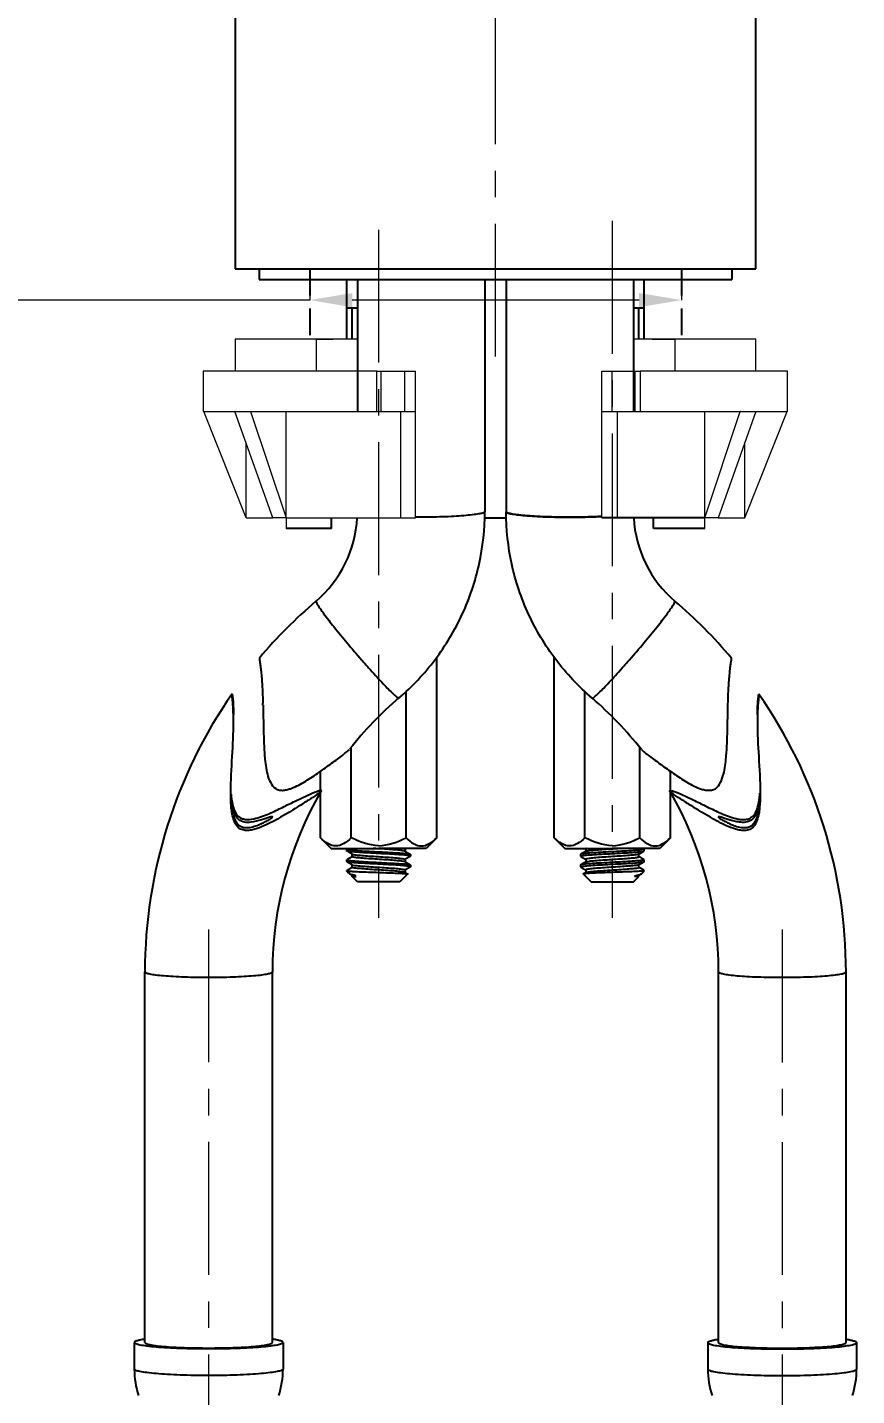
# Model space of a CAD drawing. Extents: x 0 to 790, y 0 to 579.
# Drawn here: x 159.5 to 237.5, y 136.3 to 265.1 of the extents above; entities that cross this region are included whole.
import ezdxf

# ---------------------------------------------------------------- set-up
doc = ezdxf.new("R2010")
doc.units = 0
doc.header["$LTSCALE"] = 10
doc.header["$MEASUREMENT"] = 0
doc.header["$PDMODE"] = 3
doc.header["$PDSIZE"] = -10
doc.linetypes.add('CENTER', pattern=[2, 1.25, -0.25, 0.25, -0.25])
doc.linetypes.add('HIDDEN', pattern=[0.375, 0.25, -0.125])
doc.layers.get('0').update_dxf_attribs({"linetype": 'CONTINUOUS'})
doc.layers.get('DEFPOINTS').update_dxf_attribs({"linetype": 'CONTINUOUS'})
for name, color, linetype in [('1', 7, 'CONTINUOUS'), ('BODY', 7, 'CONTINUOUS'), ('DEF_LAYER_ASSEM_MEMBER', 7, 'CONTINUOUS')]:
    doc.layers.add(name, color=color, linetype=linetype)
doc.styles.add('Daelim Dimension', font='')
doc.styles.get('Daelim Dimension').set_extended_font_data('나눔고딕')
doc.dimstyles.new('DEFAULT', dxfattribs={"dimscale": 2, "dimtxt": 2, "dimasz": 2, "dimexe": 0, "dimexo": 2, "dimgap": 1, "dimtad": 1, "dimdec": 0, "dimzin": 9, "dimdsep": 46, "dimtxsty": 'Daelim Dimension', "dimcen": 0.5, "dimclrd": 5, "dimclre": 5, "dimclrt": 256, "dimadec": 1, "dimazin": 0, "dimtfac": 1, "dimtdec": 0, "dimtix": 1, "dimtmove": 0, "dimatfit": 3, "dimfxl": 1, "dimtolj": 1, "dimtzin": 1, "dimlwd": 9, "dimlwe": 9, "dimarcsym": 0})

# ---------------------------------------------------------------- blocks, each defined once
blk = doc.blocks.new('*D0')
at = {"color": 5, "lineweight": 9, "ltscale": 0.5, "transparency": 16777216}
for p, q in [((186.04, 241.51), (186.04, 239.4)), ((221.04, 241.51), (221.04, 239.4)), ((186.04, 239.4), (73.34, 239.4)), ((217.04, 239.4), (190.04, 239.4))]:
    blk.add_line(p, q, dxfattribs=at)
at = {"color": 5, "ltscale": 0.5, "transparency": 16777216}
for points in [[(190.04, 240.07), (190.04, 238.73), (186.04, 239.4)], [(217.04, 240.07), (217.04, 238.73), (221.04, 239.4)]]:
    blk.add_solid(points, dxfattribs=at)
at = {"layer": 'DEFPOINTS', "color": 0, "ltscale": 0.5, "transparency": 16777216}
for p in [(221.04, 239.4), (186.04, 237.51), (221.04, 237.51)]:
    blk.add_point(p, dxfattribs=at)
at = {"color": 7, "ltscale": 0.5, "transparency": 16777216, "insert": (117.53, 248.04), "char_height": 10, "attachment_point": 5, "style": 'Daelim Dimension'}
blk.add_mtext('\\A1;설치구멍 %%C35', dxfattribs=at)

msp = doc.modelspace()

# ---------------------------------------------------------------- linework, layer by layer
at = {"color": 7, "linetype": 'HIDDEN'}
for p, q in [((186.04, 242.35), (186.04, 235.72)), ((221.04, 242.35), (221.04, 235.72))]:
    msp.add_line(p, q, dxfattribs=at)
at = {"ltscale": 0.5}
for p, q in [((188.07, 217.92), (188.07, 218.92)), ((202.51, 218.92), (204.53, 218.92)), ((223.22, 218.92), (213.52, 218.92)), ((218.41, 217.92), (218.41, 218.92)), ((188.09, 217.92), (183.82, 217.92)), ((223.22, 217.92), (218.41, 217.92))]:
    msp.add_line(p, q, dxfattribs=at)
at = {"layer": '1', "color": 7, "linetype": 'Continuous', "lineweight": 18}
for p, q in [((179.02, 235.72), (179.02, 232.72)), ((190.52, 235.72), (179.02, 235.72)), ((186.64, 235.72), (188.24, 235.72)), ((228.02, 235.72), (216.52, 235.72)), ((218.26, 235.72), (220.4, 235.72)), ((228.02, 232.72), (228.02, 235.72)), ((192.35, 232.72), (176.02, 232.72)), ((176.02, 232.72), (176.02, 228.92)), ((192.35, 232.72), (192.76, 232.72)), ((192.76, 232.72), (194.98, 232.72)), ((194.98, 232.72), (195.98, 232.72)), ((195.98, 228.92), (195.98, 232.72)), ((213.52, 228.92), (213.52, 232.72)), ((213.52, 232.72), (214.52, 232.72)), ((214.52, 232.72), (216.68, 232.72)), ((216.68, 232.72), (217.18, 232.72)), ((231.02, 232.72), (217.18, 232.72)), ((231.02, 228.92), (231.02, 232.72)), ((176.06, 228.92), (176.02, 228.92)), ((176.06, 228.92), (178.99, 228.92)), ((180.05, 218.92), (176.06, 228.92)), ((178.99, 228.92), (178.99, 228.92)), ((182.57, 218.92), (178.99, 228.92)), ((179.01, 228.92), (180.47, 228.92)), ((180.47, 228.92), (192.35, 228.92)), ((180.47, 228.92), (183.82, 218.92)), ((183.82, 218.92), (183.82, 228.92)), ((192.35, 228.92), (192.76, 228.92)), ((192.76, 228.92), (194.98, 228.92)), ((194.98, 228.92), (195.98, 228.92)), ((195.98, 218.92), (195.98, 228.92)), ((213.52, 228.92), (214.52, 228.92)), ((213.52, 218.92), (213.52, 228.92)), ((214.52, 228.92), (216.68, 228.92)), ((216.68, 228.92), (217.18, 228.92)), ((217.18, 228.92), (226.55, 228.92)), ((223.22, 218.92), (226.55, 228.92)), ((223.22, 218.92), (223.22, 228.92)), ((228.03, 228.92), (224.47, 218.92)), ((226.55, 228.92), (226.55, 228.92)), ((226.57, 228.92), (228.03, 228.92)), ((226.99, 218.92), (230.98, 228.92)), ((228.03, 228.92), (230.98, 228.92)), ((231.02, 228.92), (230.98, 228.92)), ((230.98, 228.92), (230.98, 228.92)), ((230.98, 228.92), (230.98, 228.92)), ((180.05, 218.92), (180.05, 225.95)), ((226.99, 218.92), (226.99, 225.99)), ((180.05, 218.92), (182.57, 218.92)), ((183.82, 218.92), (182.57, 218.92)), ((183.82, 218.92), (183.82, 217.92)), ((183.82, 218.92), (195.98, 218.92)), ((194.6, 218.92), (195.98, 218.92)), ((223.22, 217.92), (223.22, 218.92)), ((224.47, 218.92), (223.22, 218.92)), ((224.47, 218.92), (226.99, 218.92)), ((188.09, 217.92), (183.82, 217.92)), ((223.22, 217.92), (218.41, 217.92))]:
    msp.add_line(p, q, dxfattribs=at)
at = {"layer": '1', "color": 7, "linetype": 'Continuous', "lineweight": 13}
for p, q in [((186.64, 235.72), (186.64, 232.72)), ((220.4, 235.72), (220.4, 232.72)), ((192.35, 228.92), (192.35, 232.72)), ((192.76, 228.92), (192.76, 232.72)), ((194.98, 228.92), (194.98, 232.72)), ((214.52, 228.92), (214.52, 232.72)), ((216.68, 228.92), (216.68, 232.72)), ((217.18, 228.92), (217.18, 232.72)), ((194.6, 218.92), (194.6, 228.92)), ((215.01, 218.92), (215.01, 228.92))]:
    msp.add_line(p, q, dxfattribs=at)
at = {"layer": '1', "color": 7, "linetype": 'Continuous'}
for p, q in [((197.99, 188.8), (197.99, 205.77)), ((209.05, 188.8), (209.05, 205.77)), ((195.11, 188.8), (195.11, 202.55)), ((211.94, 188.8), (211.94, 202.55)), ((189.94, 188.8), (189.94, 197.31)), ((217.11, 188.8), (217.11, 197.31)), ((187.05, 193.26), (187.05, 195.05)), ((219.99, 193.26), (219.99, 195.05)), ((187.05, 188.8), (187.05, 193.08)), ((219.99, 188.8), (219.99, 193.07)), ((187.05, 188.8), (188.05, 187.8)), ((197.99, 188.8), (196.99, 187.8)), ((209.05, 188.8), (210.05, 187.8)), ((219.99, 188.8), (218.99, 187.8)), ((188.05, 187.8), (192.52, 187.8)), ((189.52, 187.56), (189.52, 187.73)), ((189.52, 186.56), (189.52, 186.73)), ((190.02, 187.02), (190.02, 187.27)), ((196.99, 187.8), (192.52, 187.8)), ((195.02, 187.77), (195.02, 187.53)), ((195.02, 186.77), (195.02, 186.53)), ((195.52, 187.23), (195.52, 187.06)), ((210.05, 187.8), (214.52, 187.8)), ((211.52, 187.23), (211.52, 187.06)), ((212.02, 187.77), (212.02, 187.53)), ((212.02, 186.77), (212.02, 186.53)), ((218.99, 187.8), (214.52, 187.8)), ((217.02, 187.02), (217.02, 187.27)), ((217.52, 187.56), (217.52, 187.73)), ((217.52, 186.56), (217.52, 186.73)), ((189.52, 185.65), (189.52, 185.73)), ((189.73, 185.44), (189.52, 185.65)), ((189.52, 185.65), (189.92, 185.65)), ((190.02, 186.02), (190.02, 186.27)), ((195.02, 185.77), (195.02, 185.53)), ((195.52, 186.23), (195.52, 186.06)), ((211.52, 186.23), (211.52, 186.06)), ((212.02, 185.77), (212.02, 185.53)), ((217.02, 186.02), (217.02, 186.27)), ((217.52, 185.65), (217.13, 185.65)), ((217.31, 185.44), (217.52, 185.65)), ((217.52, 185.65), (217.52, 185.73)), ((190.02, 185.15), (190.02, 185.27)), ((190.52, 184.65), (190.02, 185.15)), ((190.02, 185.15), (190.42, 185.15)), ((190.42, 185.15), (190.35, 185.23)), ((194.52, 184.65), (190.52, 184.65)), ((195.24, 185.37), (194.52, 184.65)), ((211.8, 185.37), (212.52, 184.65)), ((212.52, 184.65), (216.52, 184.65)), ((216.52, 184.65), (217.02, 185.15)), ((216.62, 185.15), (216.7, 185.23)), ((217.02, 185.15), (216.62, 185.15)), ((217.02, 185.15), (217.02, 185.27))]:
    msp.add_line(p, q, dxfattribs=at)
at = {"layer": '1', "color": 7, "linetype": 'Continuous', "lineweight": 18}
for centre, major_axis, ratio, start_param, end_param in [((203.32, 160.74), (-24.44, 68.14), 0.178412, -0.010465, -0.009104), ((204.18, 162.13), (23.99, 66.75), 0.180187, 0.11865, 0.120026)]:
    msp.add_ellipse(centre, major_axis=major_axis, ratio=ratio, start_param=start_param, end_param=end_param, dxfattribs=at)
at = {"layer": '1', "color": 7, "linetype": 'Continuous'}
for points, knots in [([(189.94, 188.8), (189.48, 188.35), (189, 188.03), (187.99, 188.03), (187.5, 188.35), (187.05, 188.8)], [0, 0, 0, 0, 0.5, 0.5, 1, 1, 1, 1]), ([(195.11, 188.8), (195.56, 188.35), (196.04, 188.03), (197.05, 188.03), (197.54, 188.35), (197.99, 188.8)], [0, 0, 0, 0, 0.5, 0.5, 1, 1, 1, 1]), ([(211.94, 188.8), (211.48, 188.35), (211, 188.03), (209.99, 188.03), (209.5, 188.35), (209.05, 188.8)], [0, 0, 0, 0, 0.5, 0.5, 1, 1, 1, 1]), ([(217.11, 188.8), (217.56, 188.35), (218.04, 188.03), (219.05, 188.03), (219.54, 188.35), (219.99, 188.8)], [0, 0, 0, 0, 0.5, 0.5, 1, 1, 1, 1]), ([(189.52, 187.73), (189.52, 187.73), (189.52, 187.72), (189.56, 187.7), (189.65, 187.68), (189.93, 187.64), (190.13, 187.63), (190.59, 187.59), (190.87, 187.57), (191.47, 187.54), (191.8, 187.52), (192.47, 187.48), (192.82, 187.47), (193.47, 187.43), (193.8, 187.41), (194.37, 187.38), (194.63, 187.36), (195.06, 187.32), (195.23, 187.3), (195.46, 187.27), (195.52, 187.25), (195.52, 187.23), (195.52, 187.23), (195.52, 187.23)], [0, 0, 0, 0, 0.031102, 0.031102, 0.138497, 0.138497, 0.245931, 0.245931, 0.35333, 0.35333, 0.46076, 0.46076, 0.568158, 0.568158, 0.67557, 0.67557, 0.782984, 0.782984, 0.890385, 0.890385, 0.997811, 0.997811, 1, 1, 1, 1]), ([(195.52, 187.06), (195.52, 187.07), (195.5, 187.09), (195.39, 187.12), (195.26, 187.13), (194.91, 187.17), (194.68, 187.19), (194.16, 187.22), (193.86, 187.24), (193.23, 187.28), (192.89, 187.29), (192.21, 187.33), (191.87, 187.35), (191.24, 187.39), (190.93, 187.4), (190.4, 187.44), (190.17, 187.46), (189.81, 187.49), (189.68, 187.51), (189.55, 187.54), (189.52, 187.55), (189.52, 187.56)], [0, 0, 0, 0, 0.066526, 0.066526, 0.173989, 0.173989, 0.281453, 0.281453, 0.388905, 0.388905, 0.496383, 0.496383, 0.603829, 0.603829, 0.711313, 0.711313, 0.818766, 0.818766, 0.926232, 0.926232, 1, 1, 1, 1]), ([(189.52, 186.73), (189.52, 186.72), (189.55, 186.71), (189.67, 186.68), (189.81, 186.66), (190.17, 186.62), (190.4, 186.61), (190.93, 186.57), (191.23, 186.55), (191.87, 186.51), (192.21, 186.5), (192.88, 186.46), (193.22, 186.44), (193.85, 186.41), (194.15, 186.39), (194.68, 186.36), (194.9, 186.34), (195.25, 186.3), (195.38, 186.28), (195.5, 186.25), (195.52, 186.24), (195.52, 186.23)], [0, 0, 0, 0, 0.074116, 0.074116, 0.1816, 0.1816, 0.289081, 0.289081, 0.396553, 0.396553, 0.504046, 0.504046, 0.611509, 0.611509, 0.719015, 0.719015, 0.826485, 0.826485, 0.933972, 0.933972, 1, 1, 1, 1]), ([(195, 186.54), (195, 186.54), (194.99, 186.55), (194.93, 186.57), (194.82, 186.58), (194.54, 186.62), (194.36, 186.64), (193.93, 186.67), (193.69, 186.69), (193.16, 186.73), (192.88, 186.75), (192.32, 186.78), (192.03, 186.8), (191.5, 186.83), (191.24, 186.85), (190.8, 186.89), (190.6, 186.91), (190.29, 186.94), (190.17, 186.96), (190.05, 186.99), (190.02, 187.01), (190.02, 187.02)], [0, 0, 0, 0, 0.020942, 0.020942, 0.132928, 0.132928, 0.244887, 0.244887, 0.356891, 0.356891, 0.468842, 0.468842, 0.580826, 0.580826, 0.692791, 0.692791, 0.804761, 0.804761, 0.916745, 0.916745, 1, 1, 1, 1]), ([(190.04, 187.26), (190.05, 187.25), (190.08, 187.24), (190.21, 187.21), (190.34, 187.19), (190.67, 187.16), (190.88, 187.14), (191.34, 187.1), (191.6, 187.09), (192.14, 187.05), (192.43, 187.03), (192.99, 186.99), (193.27, 186.98), (193.78, 186.94), (194.02, 186.92), (194.43, 186.89), (194.61, 186.87), (194.87, 186.83), (194.96, 186.82), (195.01, 186.79), (195.02, 186.78), (195.02, 186.77)], [0, 0, 0, 0, 0.060379, 0.060379, 0.171915, 0.171915, 0.28345, 0.28345, 0.395005, 0.395005, 0.506526, 0.506526, 0.618093, 0.618093, 0.729618, 0.729618, 0.841176, 0.841176, 0.952706, 0.952706, 1, 1, 1, 1]), ([(195.01, 187.54), (194.99, 187.55), (194.95, 187.56), (194.8, 187.59), (194.66, 187.61), (194.32, 187.64), (194.1, 187.66), (193.63, 187.7), (193.36, 187.71), (192.82, 187.75), (192.53, 187.77), (192.17, 187.79), (192.09, 187.8), (192.01, 187.8)], [0, 0, 0, 0, 0.133883, 0.133883, 0.336008, 0.336008, 0.53815, 0.53815, 0.740303, 0.740303, 0.942413, 0.942413, 1, 1, 1, 1]), ([(217.52, 187.73), (217.52, 187.73), (217.52, 187.72), (217.48, 187.7), (217.39, 187.68), (217.11, 187.64), (216.91, 187.63), (216.45, 187.59), (216.17, 187.57), (215.57, 187.54), (215.24, 187.52), (214.57, 187.48), (214.23, 187.47), (213.57, 187.43), (213.25, 187.41), (212.67, 187.38), (212.41, 187.36), (211.99, 187.32), (211.82, 187.3), (211.59, 187.27), (211.52, 187.25), (211.52, 187.23), (211.52, 187.23), (211.52, 187.23)], [0, 0, 0, 0, 0.031102, 0.031102, 0.138497, 0.138497, 0.245931, 0.245931, 0.35333, 0.35333, 0.46076, 0.46076, 0.568158, 0.568158, 0.67557, 0.67557, 0.782984, 0.782984, 0.890385, 0.890385, 0.997811, 0.997811, 1, 1, 1, 1]), ([(211.52, 187.06), (211.52, 187.07), (211.54, 187.09), (211.66, 187.12), (211.78, 187.13), (212.13, 187.17), (212.36, 187.19), (212.88, 187.22), (213.18, 187.24), (213.81, 187.28), (214.16, 187.29), (214.83, 187.33), (215.17, 187.35), (215.81, 187.39), (216.11, 187.4), (216.64, 187.44), (216.87, 187.46), (217.23, 187.49), (217.37, 187.51), (217.5, 187.54), (217.52, 187.55), (217.52, 187.56)], [0, 0, 0, 0, 0.066526, 0.066526, 0.173989, 0.173989, 0.281453, 0.281453, 0.388905, 0.388905, 0.496383, 0.496383, 0.603829, 0.603829, 0.711313, 0.711313, 0.818766, 0.818766, 0.926232, 0.926232, 1, 1, 1, 1]), ([(217.52, 186.73), (217.52, 186.72), (217.5, 186.71), (217.37, 186.68), (217.24, 186.66), (216.88, 186.62), (216.64, 186.61), (216.12, 186.57), (215.81, 186.55), (215.18, 186.51), (214.84, 186.5), (214.16, 186.46), (213.82, 186.44), (213.19, 186.41), (212.89, 186.39), (212.37, 186.36), (212.14, 186.34), (211.79, 186.3), (211.66, 186.28), (211.55, 186.25), (211.52, 186.24), (211.52, 186.23)], [0, 0, 0, 0, 0.074116, 0.074116, 0.1816, 0.1816, 0.289081, 0.289081, 0.396553, 0.396553, 0.504046, 0.504046, 0.611509, 0.611509, 0.719015, 0.719015, 0.826485, 0.826485, 0.933972, 0.933972, 1, 1, 1, 1]), ([(217.01, 187.26), (216.99, 187.25), (216.96, 187.24), (216.83, 187.21), (216.71, 187.19), (216.37, 187.16), (216.17, 187.14), (215.71, 187.1), (215.44, 187.09), (214.9, 187.05), (214.62, 187.03), (214.06, 186.99), (213.78, 186.98), (213.26, 186.94), (213.02, 186.92), (212.61, 186.89), (212.44, 186.87), (212.18, 186.83), (212.09, 186.82), (212.03, 186.79), (212.02, 186.78), (212.02, 186.77)], [0, 0, 0, 0, 0.060379, 0.060379, 0.171915, 0.171915, 0.28345, 0.28345, 0.395005, 0.395005, 0.506526, 0.506526, 0.618093, 0.618093, 0.729618, 0.729618, 0.841176, 0.841176, 0.952706, 0.952706, 1, 1, 1, 1]), ([(212.03, 187.54), (212.05, 187.55), (212.09, 187.56), (212.24, 187.59), (212.38, 187.61), (212.73, 187.64), (212.94, 187.66), (213.41, 187.7), (213.68, 187.71), (214.22, 187.75), (214.51, 187.77), (214.87, 187.79), (214.95, 187.8), (215.03, 187.8)], [0, 0, 0, 0, 0.133883, 0.133883, 0.336008, 0.336008, 0.53815, 0.53815, 0.740303, 0.740303, 0.942413, 0.942413, 1, 1, 1, 1]), ([(212.04, 186.54), (212.05, 186.54), (212.06, 186.55), (212.12, 186.57), (212.22, 186.58), (212.5, 186.62), (212.68, 186.64), (213.11, 186.67), (213.36, 186.69), (213.88, 186.73), (214.16, 186.75), (214.72, 186.78), (215.01, 186.8), (215.54, 186.83), (215.8, 186.85), (216.25, 186.89), (216.45, 186.91), (216.76, 186.94), (216.87, 186.96), (217, 186.99), (217.02, 187.01), (217.02, 187.02)], [0, 0, 0, 0, 0.020942, 0.020942, 0.132928, 0.132928, 0.244887, 0.244887, 0.356891, 0.356891, 0.468842, 0.468842, 0.580826, 0.580826, 0.692791, 0.692791, 0.804761, 0.804761, 0.916745, 0.916745, 1, 1, 1, 1]), ([(195.52, 186.06), (195.52, 186.07), (195.52, 186.07), (195.49, 186.09), (195.4, 186.11), (195.14, 186.15), (194.95, 186.16), (194.49, 186.2), (194.21, 186.22), (193.62, 186.26), (193.29, 186.27), (192.62, 186.31), (192.28, 186.33), (191.62, 186.36), (191.29, 186.38), (190.71, 186.42), (190.45, 186.43), (190.01, 186.47), (189.84, 186.49), (189.6, 186.52), (189.53, 186.54), (189.52, 186.56), (189.52, 186.56), (189.52, 186.56)], [0, 0, 0, 0, 0.023323, 0.023323, 0.130713, 0.130713, 0.238144, 0.238144, 0.34554, 0.34554, 0.452963, 0.452963, 0.560357, 0.560357, 0.667761, 0.667761, 0.775173, 0.775173, 0.882569, 0.882569, 0.989993, 0.989993, 1, 1, 1, 1]), ([(189.52, 185.73), (189.52, 185.73), (189.52, 185.73), (189.53, 185.71), (189.6, 185.69), (189.77, 185.66), (189.84, 185.66), (189.92, 185.65)], [0, 0, 0, 0, 0.049148, 0.049148, 0.697616, 0.697616, 1, 1, 1, 1]), ([(190.35, 185.23), (190.16, 185.28), (190.01, 185.32), (189.82, 185.38), (189.77, 185.41), (189.74, 185.43)], [0, 0, 0, 0, 0.587879, 0.587879, 1, 1, 1, 1]), ([(189.92, 185.65), (190.03, 185.64), (190.17, 185.63), (190.55, 185.61), (190.83, 185.6), (191.41, 185.58), (191.72, 185.57), (192.36, 185.55), (192.69, 185.54), (193.32, 185.51), (193.62, 185.5), (194.16, 185.48), (194.41, 185.47), (194.81, 185.45), (194.97, 185.43), (195.18, 185.41), (195.25, 185.4), (195.26, 185.39), (195.26, 185.39), (195.26, 185.38)], [0, 0, 0, 0, 0.087753, 0.087753, 0.220114, 0.220114, 0.348436, 0.348436, 0.477919, 0.477919, 0.603809, 0.603809, 0.729514, 0.729514, 0.853505, 0.853505, 0.974762, 0.974762, 1, 1, 1, 1]), ([(195.01, 185.54), (194.99, 185.55), (194.93, 185.56), (194.73, 185.6), (194.58, 185.62), (194.21, 185.65), (193.98, 185.67), (193.49, 185.71), (193.22, 185.72), (192.67, 185.76), (192.38, 185.78), (191.83, 185.81), (191.56, 185.83), (191.07, 185.87), (190.84, 185.89), (190.47, 185.92), (190.32, 185.94), (190.1, 185.97), (190.04, 185.99), (190.02, 186.01), (190.02, 186.02), (190.02, 186.02)], [0, 0, 0, 0, 0.094158, 0.094158, 0.205164, 0.205164, 0.316197, 0.316197, 0.427212, 0.427212, 0.53822, 0.53822, 0.649258, 0.649258, 0.760265, 0.760265, 0.871318, 0.871318, 0.982318, 0.982318, 1, 1, 1, 1]), ([(190.03, 186.26), (190.06, 186.24), (190.13, 186.22), (190.37, 186.19), (190.53, 186.17), (190.92, 186.13), (191.16, 186.12), (191.66, 186.08), (191.93, 186.06), (192.49, 186.03), (192.78, 186.01), (193.33, 185.97), (193.59, 185.96), (194.07, 185.92), (194.29, 185.9), (194.64, 185.87), (194.78, 185.85), (194.97, 185.81), (195.02, 185.79), (195.02, 185.77), (195.02, 185.77), (195.02, 185.77)], [0, 0, 0, 0, 0.110996, 0.110996, 0.222016, 0.222016, 0.333072, 0.333072, 0.444093, 0.444093, 0.555121, 0.555121, 0.666165, 0.666165, 0.777187, 0.777187, 0.888252, 0.888252, 0.999266, 0.999266, 1, 1, 1, 1]), ([(211.52, 186.06), (211.52, 186.07), (211.52, 186.07), (211.55, 186.09), (211.64, 186.11), (211.91, 186.15), (212.1, 186.16), (212.56, 186.2), (212.83, 186.22), (213.43, 186.26), (213.75, 186.27), (214.42, 186.31), (214.77, 186.33), (215.43, 186.36), (215.75, 186.38), (216.33, 186.42), (216.59, 186.43), (217.03, 186.47), (217.2, 186.49), (217.44, 186.52), (217.51, 186.54), (217.52, 186.56), (217.52, 186.56), (217.52, 186.56)], [0, 0, 0, 0, 0.023323, 0.023323, 0.130713, 0.130713, 0.238144, 0.238144, 0.34554, 0.34554, 0.452963, 0.452963, 0.560357, 0.560357, 0.667761, 0.667761, 0.775173, 0.775173, 0.882569, 0.882569, 0.989993, 0.989993, 1, 1, 1, 1]), ([(217.13, 185.65), (217.01, 185.64), (216.87, 185.63), (216.49, 185.61), (216.22, 185.6), (215.63, 185.58), (215.32, 185.57), (214.68, 185.55), (214.35, 185.54), (213.72, 185.51), (213.42, 185.5), (212.88, 185.48), (212.64, 185.47), (212.24, 185.45), (212.08, 185.43), (211.86, 185.41), (211.79, 185.4), (211.78, 185.39), (211.78, 185.39), (211.78, 185.38)], [0, 0, 0, 0, 0.087753, 0.087753, 0.220114, 0.220114, 0.348436, 0.348436, 0.477919, 0.477919, 0.603809, 0.603809, 0.729514, 0.729514, 0.853505, 0.853505, 0.974762, 0.974762, 1, 1, 1, 1]), ([(217.01, 186.26), (216.98, 186.24), (216.91, 186.22), (216.67, 186.19), (216.51, 186.17), (216.12, 186.13), (215.89, 186.12), (215.39, 186.08), (215.11, 186.06), (214.55, 186.03), (214.26, 186.01), (213.72, 185.97), (213.45, 185.96), (212.97, 185.92), (212.76, 185.9), (212.4, 185.87), (212.26, 185.85), (212.07, 185.81), (212.02, 185.79), (212.02, 185.77), (212.02, 185.77), (212.02, 185.77)], [0, 0, 0, 0, 0.110996, 0.110996, 0.222016, 0.222016, 0.333072, 0.333072, 0.444093, 0.444093, 0.555121, 0.555121, 0.666165, 0.666165, 0.777187, 0.777187, 0.888252, 0.888252, 0.999266, 0.999266, 1, 1, 1, 1]), ([(212.03, 185.54), (212.06, 185.55), (212.12, 185.56), (212.31, 185.6), (212.46, 185.62), (212.83, 185.65), (213.06, 185.67), (213.55, 185.71), (213.82, 185.72), (214.37, 185.76), (214.66, 185.78), (215.21, 185.81), (215.49, 185.83), (215.98, 185.87), (216.2, 185.89), (216.57, 185.92), (216.73, 185.94), (216.94, 185.97), (217, 185.99), (217.02, 186.01), (217.02, 186.02), (217.02, 186.02)], [0, 0, 0, 0, 0.094158, 0.094158, 0.205164, 0.205164, 0.316197, 0.316197, 0.427212, 0.427212, 0.53822, 0.53822, 0.649258, 0.649258, 0.760265, 0.760265, 0.871318, 0.871318, 0.982318, 0.982318, 1, 1, 1, 1]), ([(216.7, 185.23), (216.88, 185.28), (217.04, 185.32), (217.22, 185.38), (217.27, 185.41), (217.31, 185.43)], [0, 0, 0, 0, 0.587879, 0.587879, 1, 1, 1, 1]), ([(217.52, 185.73), (217.52, 185.73), (217.52, 185.73), (217.51, 185.71), (217.45, 185.69), (217.27, 185.66), (217.2, 185.66), (217.13, 185.65)], [0, 0, 0, 0, 0.049148, 0.049148, 0.697616, 0.697616, 1, 1, 1, 1]), ([(190.02, 185.27), (190.03, 185.26), (190.05, 185.25), (190.15, 185.22), (190.27, 185.2), (190.42, 185.18)], [0, 0, 0, 0, 0.374328, 0.374328, 1, 1, 1, 1]), ([(217.02, 185.27), (217.01, 185.26), (216.99, 185.25), (216.89, 185.22), (216.78, 185.2), (216.62, 185.18)], [0, 0, 0, 0, 0.374328, 0.374328, 1, 1, 1, 1])]:
    msp.add_open_spline(points, degree=3, knots=knots, dxfattribs=at)
for points, degree in [([(192.52, 188.04), (191.61, 188.09), (190.74, 188.4), (189.94, 188.8)], 3), ([(192.52, 188.04), (193.43, 188.09), (194.3, 188.4), (195.11, 188.8)], 3), ([(214.52, 188.04), (213.61, 188.09), (212.74, 188.4), (211.94, 188.8)], 3), ([(214.52, 188.04), (215.43, 188.09), (216.3, 188.4), (217.11, 188.8)], 3), ([(189.52, 187.74), (189.58, 187.77), (189.63, 187.8)], 2), ([(190.04, 187.25), (189.79, 187.4), (189.53, 187.55)], 2), ([(189.53, 186.74), (189.77, 186.89), (190.02, 187.03)], 2), ([(194.99, 187.8), (195.01, 187.79), (195.02, 187.78), (195.02, 187.77)], 3), ([(195, 187.54), (195.26, 187.39), (195.52, 187.24)], 2), ([(195.52, 187.05), (195.27, 186.91), (195.02, 186.77)], 2), ([(212.04, 187.54), (211.78, 187.39), (211.52, 187.24)], 2), ([(211.52, 187.05), (211.77, 186.91), (212.02, 186.77)], 2), ([(212.06, 187.8), (212.03, 187.79), (212.02, 187.78), (212.02, 187.77)], 3), ([(217, 187.25), (217.26, 187.4), (217.51, 187.55)], 2), ([(217.51, 186.74), (217.27, 186.89), (217.02, 187.03)], 2), ([(217.52, 187.74), (217.47, 187.77), (217.41, 187.8)], 2), ([(190.04, 186.26), (189.78, 186.4), (189.52, 186.55)], 2), ([(189.53, 185.74), (189.77, 185.88), (190.02, 186.03)], 2), ([(195, 186.54), (195.26, 186.39), (195.51, 186.24)], 2), ([(195, 185.54), (195.25, 185.4)], 1), ([(195.52, 186.05), (195.27, 185.91), (195.02, 185.77)], 2), ([(212.04, 186.54), (211.79, 186.39), (211.53, 186.24)], 2), ([(211.53, 186.05), (211.77, 185.91), (212.02, 185.77)], 2), ([(212.04, 185.54), (211.79, 185.4)], 1), ([(217, 186.26), (217.26, 186.4), (217.52, 186.55)], 2), ([(217.52, 185.74), (217.27, 185.88), (217.02, 186.03)], 2), ([(190.03, 185.27), (189.89, 185.34), (189.76, 185.42)], 2), ([(217.02, 185.27), (217.15, 185.34), (217.29, 185.42)], 2)]:
    msp.add_open_spline(points, degree=degree, dxfattribs=at)
at = {"layer": 'BODY', "color": 1, "linetype": 'CENTER', "lineweight": 5}
for p, q in [((203.52, 234.08), (203.52, 386.06)), ((192.52, 246.03), (192.52, 181.25)), ((214.52, 246.86), (214.52, 181.25)), ((176.52, 180.17), (176.52, 104.14)), ((230.52, 180.16), (230.52, 103.71))]:
    msp.add_line(p, q, dxfattribs=at)
at = {"layer": 'DEF_LAYER_ASSEM_MEMBER', "color": 7, "linetype": 'Continuous'}
for p, q in [((179.02, 345.45), (179.02, 242.35)), ((228.02, 242.35), (228.02, 345.45)), ((179.02, 242.35), (228.02, 242.35)), ((181.27, 242.35), (181.27, 241.35)), ((225.77, 242.35), (225.77, 241.35)), ((181.27, 241.35), (225.77, 241.35)), ((189.52, 235.72), (189.52, 241.35)), ((190.52, 241.35), (190.52, 228.92)), ((202.52, 241.35), (202.52, 219.5)), ((204.52, 241.35), (204.52, 219.5)), ((216.52, 241.35), (216.52, 228.92)), ((217.52, 235.72), (217.52, 241.35)), ((190.52, 238.65), (189.52, 238.65)), ((217.52, 238.65), (216.52, 238.65)), ((204.52, 219.5), (204.52, 219.5)), ((181.31, 205.71), (181.3, 205.69)), ((225.74, 205.69), (225.74, 205.71)), ((178.72, 202.32), (178.72, 202.33)), ((228.32, 202.33), (228.32, 202.31)), ((225.41, 201.28), (225.41, 201.4)), ((187.13, 193.24), (187.12, 193.21)), ((219.92, 193.2), (219.91, 193.23)), ((170.52, 141.3), (170.52, 176.17)), ((182.52, 141.3), (182.52, 176.17)), ((224.52, 141.29), (224.52, 176.16)), ((236.52, 141.29), (236.52, 176.16)), ((169.52, 141.3), (169.52, 138.8)), ((183.52, 141.3), (183.52, 138.8)), ((223.52, 141.3), (223.52, 138.8)), ((237.52, 141.3), (237.52, 138.8))]:
    msp.add_line(p, q, dxfattribs=at)
at = {"layer": 'DEF_LAYER_ASSEM_MEMBER', "color": 2, "linetype": 'Continuous'}
for p, q in [((190.02, 235.72), (190.02, 238.65)), ((217.02, 235.72), (217.02, 238.65))]:
    msp.add_line(p, q, dxfattribs=at)
at = {"layer": 'DEF_LAYER_ASSEM_MEMBER', "color": 9, "linetype": 'Continuous'}
for p, q in [((186.63, 211.08), (186.62, 211.05)), ((220.42, 211.05), (220.41, 211.07))]:
    msp.add_line(p, q, dxfattribs=at)
at = {"layer": 'DEF_LAYER_ASSEM_MEMBER', "color": 7, "linetype": 'Continuous'}
for centre, radius, start, end in [((179.44, 219.51), 11.08, 310.4559, 356.9657), ((227.6, 219.5), 11.08, 183.0051, 229.5441), ((216.6, 176), 46.14, 130.5156, 139.9181), ((190.44, 176), 46.14, 40.0819, 49.4844), ((216.4, 176.16), 45.88, 145.2137, 179.9923), ((190.64, 176.15), 45.88, 0.0077, 34.7863), ((99.98, 199.16), 81.68, 1.4881, 1.6253), ((216.6, 176.01), 34.13, 130.5199, 141.7822), ((190.44, 176), 34.13, 38.2178, 49.4801), ((152.58, 199.74), 26.28, 359.9804, 1.4591), ((253.5, 199.74), 25.32, 178.5143, 180.0481), ((201.3, 198.13), 19.58, 184.7703, 185.0996), ((205.68, 198.13), 19.64, 354.9175, 355.2453), ((216.39, 176.16), 33.87, 149.7755, 179.9934), ((190.66, 176.16), 33.87, 0.0066, 30.2245), ((207.14, 193.01), 21.31, 359.65, 0.0008), ((172.03, 131.22), 10.5, 98.4579, 98.5919), ((172.09, 130.81), 10.91, 98.3047, 98.4577), ((180.96, 130.81), 10.91, 81.5423, 81.6953), ((181.02, 131.22), 10.5, 81.4081, 81.5421), ((226.02, 131.23), 10.48, 98.4607, 98.6001), ((226.09, 130.82), 10.9, 98.3046, 98.4606), ((234.96, 130.82), 10.9, 81.5394, 81.6954), ((235.02, 131.23), 10.48, 81.3999, 81.5393), ((177.56, 138.81), 8.04, 180.0568, 198.2096), ((175.48, 138.81), 8.04, 341.7904, 359.943), ((231.56, 138.81), 8.04, 180.0568, 198.2096), ((229.48, 138.81), 8.04, 341.7904, 359.943)]:
    msp.add_arc(centre, radius, start, end, dxfattribs=at)
for points, start_tangent, end_tangent in [([(194.43, 201.95), (197.84, 205.58), (200.4, 209.84), (201.98, 214.56), (202.52, 219.5)], (0.760304, 0.649567), (0, 1)), ([(202.52, 219.5), (202.49, 219.45), (202.41, 219.39), (202.06, 219.3), (201.51, 219.21), (200.76, 219.13), (199.85, 219.06), (198.82, 219.01), (196.52, 218.97)], (-0.000776, -1), (-1, 0)), ([(212.62, 201.95), (209.2, 205.57), (206.64, 209.84), (205.06, 214.55), (204.52, 219.49)], (-0.760304, 0.649567), (0, 1)), ([(210.52, 218.97), (208.24, 219.01), (207.2, 219.06), (206.29, 219.13), (205.55, 219.2), (204.99, 219.29), (204.64, 219.39), (204.55, 219.44), (204.52, 219.49)], (-1, 0), (-0.03088, 0.999523)), ([(181.3, 205.69), (181.32, 205.55), (181.35, 205.26), (181.41, 204.85), (181.47, 204.31), (181.57, 202.99), (181.63, 201.47)], (0, -1), (0.028392, -0.999597)), ([(225.41, 201.4), (225.47, 202.94), (225.57, 204.28), (225.63, 204.82), (225.69, 205.25), (225.73, 205.54), (225.74, 205.69)], (0.027515, 0.999621), (0, 1)), ([(178.72, 202.33), (178.73, 202.31), (178.75, 202.21), (178.78, 202.04), (178.8, 201.81), (178.83, 201.52), (178.84, 201.19), (178.86, 200.39)], (0.583122, 0.812384), (-0.000043, -1)), ([(178.85, 200.41), (178.82, 201.14), (178.78, 201.72), (178.73, 202.13), (178.72, 202.32)], (-0.026131, 0.999659), (0, 1)), ([(228.18, 200.39), (228.2, 201.18), (228.22, 201.52), (228.24, 201.81), (228.27, 202.04), (228.29, 202.2), (228.31, 202.3), (228.32, 202.33)], (-0.00005, 1), (0.583477, -0.812129)), ([(228.32, 202.31), (228.31, 202.12), (228.27, 201.72), (228.22, 201.13), (228.19, 200.4)], (0, -1), (-0.02611, -0.999659)), ([(181.64, 201.28), (181.69, 198.91), (181.79, 196.51)], (0.025998, -0.999662), (0.083202, -0.996533)), ([(225.25, 196.51), (225.36, 198.91), (225.41, 201.28)], (0.082931, 0.996555), (0.026061, 0.99966)), ([(178.6, 193.01), (178.74, 196.45), (178.86, 199.73)], (-0.000006, 1), (0.000045, 1)), ([(228.18, 199.72), (228.3, 196.44), (228.45, 193.01)], (0.000038, -1), (-0.000022, -1)), ([(181.8, 196.39), (181.9, 195.58), (182.05, 194.78), (182.33, 194.02), (182.83, 193.43), (183.19, 193.29), (183.57, 193.27), (183.94, 193.34), (184.3, 193.45), (185, 193.76), (185.67, 194.14), (186.3, 194.54), (186.92, 194.96), (187.52, 195.39), (188.1, 195.81), (188.65, 196.21), (189.15, 196.59), (189.55, 196.91), (189.7, 197.03), (189.79, 197.12)], (0.088929, -0.996038), (0.619815, 0.784748)), ([(217.26, 197.12), (217.34, 197.03), (217.49, 196.9), (217.89, 196.58), (218.39, 196.21), (218.94, 195.8), (219.52, 195.38), (220.12, 194.96), (220.74, 194.54), (221.38, 194.13), (222.04, 193.76), (222.74, 193.44), (223.11, 193.33), (223.48, 193.27), (223.86, 193.29), (224.22, 193.42), (224.72, 194.02), (224.99, 194.78), (225.15, 195.58), (225.24, 196.39)], (0.619007, -0.785386), (0.088632, 0.996064)), ([(179.17, 190.71), (178.87, 191.3), (178.72, 191.93), (178.6, 193.19)], (-0.610042, 0.792369), (-0.03068, 0.999529)), ([(182.37, 191.14), (183.63, 191.74), (184.8, 192.32), (185.86, 192.82), (186.7, 193.17)], (0.915101, 0.403224), (0.944027, 0.329869)), ([(186.7, 193.17), (187.02, 193.26), (187.13, 193.24)], (0.944027, 0.329869), (0, -1)), ([(187.12, 193.21), (187.08, 193.15), (186.99, 193.07), (186.7, 192.86)], (-0.505996, -0.862536), (-0.820712, -0.571342)), ([(219.91, 193.23), (220.02, 193.25), (220.34, 193.16)], (0, 1), (0.944263, -0.329191)), ([(220.35, 192.85), (220.06, 193.06), (219.97, 193.14), (219.92, 193.2)], (-0.820935, 0.571022), (-0.506012, 0.862526)), ([(220.34, 193.16), (221.2, 192.81), (222.27, 192.3), (223.46, 191.71), (224.75, 191.11)], (0.944263, -0.329191), (0.916892, -0.399135)), ([(228.44, 193.25), (228.33, 191.96), (228.17, 191.31), (227.87, 190.71)], (-0.026668, -0.999644), (-0.610042, -0.792369)), ([(178.86, 190.56), (178.64, 191.78), (178.6, 193.01)], (-0.303973, 0.952681), (-0.000006, 1)), ([(178.6, 192.8), (178.71, 191.46), (178.87, 190.8), (179.17, 190.19)], (0.025521, -0.999674), (0.610042, -0.792369)), ([(178.63, 192.91), (178.77, 191.96), (179.11, 191.06)], (0.075608, -0.997138), (0.557134, -0.830422)), ([(186.7, 192.86), (185.92, 192.35), (184.95, 191.73), (182.72, 190.41)], (-0.820712, -0.571342), (-0.880432, -0.474173)), ([(224.32, 190.41), (222.09, 191.73), (221.12, 192.34), (220.35, 192.85)], (-0.880318, 0.474384), (-0.820935, 0.571022)), ([(227.87, 190.19), (228.17, 190.78), (228.32, 191.43), (228.44, 192.74)], (0.610042, 0.792369), (0.029383, 0.999568)), ([(227.99, 191.15), (228.25, 191.83), (228.37, 192.54)], (0.496492, 0.868041), (0.116348, 0.993209)), ([(228.44, 192.88), (228.39, 191.65), (228.14, 190.44)], (-0.006144, -0.999981), (-0.340956, -0.940079)), ([(228.37, 192.54), (228.42, 193.01)], (0.116348, 0.993209), (0.066018, 0.997818)), ([(179.11, 191.06), (179.42, 190.73)], (0.557134, -0.830422), (0.81858, -0.574392)), ([(179.17, 190.19), (179.39, 189.97), (179.67, 189.82), (180.26, 189.76), (180.82, 189.88), (181.33, 190.06), (181.78, 190.27), (182.15, 190.47), (182.3, 190.56), (182.42, 190.64), (182.5, 190.71), (182.53, 190.75)], (0.610042, -0.792369), (0.398009, 0.917382)), ([(179.36, 190.51), (179.17, 190.71)], (-0.771411, 0.636338), (-0.610042, 0.792369)), ([(182.53, 190.75), (182.54, 190.77), (182.53, 190.78), (182.51, 190.78), (182.47, 190.78), (182.38, 190.76), (182.26, 190.73), (182.1, 190.68), (181.92, 190.62), (181.72, 190.55), (181.51, 190.49), (180.49, 190.26), (179.91, 190.27), (179.36, 190.51)], (0.398009, 0.917382), (-0.771411, 0.636338)), ([(179.42, 190.73), (179.79, 190.57), (180.18, 190.52), (180.95, 190.63), (181.68, 190.86), (182.37, 191.14)], (0.81858, -0.574392), (0.915101, 0.403224)), ([(227.62, 190.47), (227.06, 190.26), (226.5, 190.27), (225.98, 190.36), (225.51, 190.49), (225.29, 190.56), (225.1, 190.62), (224.93, 190.68), (224.78, 190.73), (224.65, 190.76), (224.57, 190.78), (224.54, 190.78), (224.52, 190.78), (224.51, 190.77), (224.51, 190.75)], (-0.810737, -0.585411), (0.394341, -0.918964)), ([(224.51, 190.75), (224.55, 190.71), (224.63, 190.64), (224.74, 190.56), (224.89, 190.47), (225.27, 190.27), (225.71, 190.06), (226.22, 189.87), (226.78, 189.76), (227.38, 189.82), (227.65, 189.97), (227.87, 190.19)], (0.394341, -0.918964), (0.610042, 0.792369)), ([(224.75, 191.11), (225.45, 190.82), (226.18, 190.6), (226.57, 190.53), (226.97, 190.52), (227.36, 190.59), (227.71, 190.79)], (0.916892, -0.399135), (0.75808, 0.652162)), ([(227.87, 190.71), (227.62, 190.47)], (-0.610042, -0.792369), (-0.810737, -0.585411)), ([(227.71, 190.79), (227.99, 191.15)], (0.75808, 0.652162), (0.496492, 0.868041)), ([(179.34, 189.75), (178.86, 190.56)], (-0.761083, 0.648654), (-0.303973, 0.952681)), ([(182.72, 190.41), (181.92, 190.01), (181.09, 189.67), (180.65, 189.55), (180.2, 189.49), (179.74, 189.54), (179.34, 189.75)], (-0.880432, -0.474173), (-0.761083, 0.648654)), ([(227.93, 190), (227.57, 189.65), (227.09, 189.49), (226.59, 189.51), (226.11, 189.62), (225.19, 189.97), (224.32, 190.41)], (-0.556248, -0.831017), (-0.880318, 0.474384)), ([(228.14, 190.44), (227.93, 190)], (-0.340956, -0.940079), (-0.556248, -0.831017)), ([(170.46, 141.6), (170.05, 141.53), (169.76, 141.45), (169.58, 141.38), (169.52, 141.3)], (-0.988776, -0.149403), (0, -1)), ([(183.52, 141.3), (183.49, 141.24), (183.39, 141.18), (182.99, 141.06), (182.34, 140.96), (181.47, 140.86), (180.41, 140.79), (179.2, 140.73), (177.89, 140.7), (176.52, 140.69), (175.16, 140.7), (173.84, 140.73), (172.63, 140.79), (171.57, 140.86), (170.7, 140.96), (170.05, 141.06), (169.66, 141.18), (169.56, 141.24), (169.52, 141.3)], (0, -1), (0, 1)), ([(170.52, 141.3), (170.55, 141.25), (170.64, 141.2), (170.98, 141.1), (171.53, 141.01), (172.28, 140.93), (173.19, 140.86), (174.23, 140.82), (176.52, 140.78), (178.82, 140.82), (179.85, 140.86), (180.76, 140.93), (181.51, 141.01), (182.06, 141.1), (182.41, 141.2), (182.49, 141.25), (182.52, 141.3)], (0, -1), (0, 1)), ([(183.52, 141.3), (183.46, 141.38), (183.28, 141.45), (182.99, 141.53), (182.59, 141.6)], (0, 1), (-0.988776, 0.149403)), ([(223.52, 141.3), (223.58, 141.38), (223.76, 141.45), (224.05, 141.53), (224.46, 141.6)], (0, 1), (0.988755, 0.149545)), ([(223.52, 141.3), (223.56, 141.24), (223.66, 141.18), (224.05, 141.06), (224.7, 140.96), (225.57, 140.86), (226.63, 140.79), (227.84, 140.73), (229.16, 140.7), (230.52, 140.69), (231.89, 140.7), (233.2, 140.73), (234.41, 140.79), (235.47, 140.86), (236.34, 140.96), (236.99, 141.06), (237.39, 141.18), (237.49, 141.24), (237.52, 141.3)], (0, -1), (0, 1)), ([(224.52, 141.29), (224.55, 141.24), (224.64, 141.19), (224.98, 141.09), (225.53, 141), (226.28, 140.92), (227.19, 140.86), (228.23, 140.81), (230.52, 140.77), (232.82, 140.81), (233.85, 140.86), (234.76, 140.92), (235.51, 141), (236.06, 141.09), (236.41, 141.19), (236.49, 141.24), (236.52, 141.29)], (0, -1), (0, 1)), ([(236.59, 141.6), (236.99, 141.53), (237.28, 141.45), (237.46, 141.38), (237.52, 141.3)], (0.988755, -0.149545), (0, -1))]:
    msp.add_spline(points, degree=3, dxfattribs=dict(at, start_tangent=start_tangent, end_tangent=end_tangent))
msp.add_open_spline([(196.52, 218.97), (196.34, 218.97), (196.16, 218.97), (195.98, 218.98)], degree=3, dxfattribs=at)
for points, knots in [([(204.52, 219.49), (204.52, 219.47), (204.56, 219.43), (204.71, 219.35), (205.05, 219.27), (205.6, 219.19), (206.34, 219.11), (207.23, 219.05), (208.65, 218.99), (210.52, 218.96), (212.29, 218.99), (213.29, 219.03), (213.52, 219.04)], [0, 0, 0, 0, 0.058735, 0.158893, 0.514839, 1.077421, 1.827768, 2.738864, 3.776428, 6.070306, 8.364184, 9.071271, 9.071271, 9.071271, 9.071271]), ([(213.52, 219.04), (213.28, 219.03), (212.28, 218.99), (211.28, 218.97), (210.52, 218.97)], [3.067094, 3.067094, 3.067094, 3.067094, 3.78153, 6.068057, 6.068057, 6.068057, 6.068057])]:
    msp.add_open_spline(points, degree=3, knots=knots, dxfattribs=at)
at = {"layer": 'DEF_LAYER_ASSEM_MEMBER', "color": 9, "linetype": 'Continuous'}
for points, start_tangent, end_tangent in [([(186.62, 211.05), (186.66, 210.95), (186.76, 210.76)], (0, -1), (0.515642, -0.856804)), ([(186.76, 210.76), (187.34, 209.92), (188.31, 208.67), (189.55, 207.15), (190.91, 205.55), (191.58, 204.79), (192.23, 204.07), (192.81, 203.44), (193.33, 202.89), (193.77, 202.46), (194.1, 202.16), (194.32, 201.99), (194.39, 201.95), (194.43, 201.95)], (0.515642, -0.856804), (0.763787, 0.645468)), ([(212.62, 201.95), (212.65, 201.95), (212.72, 201.98), (212.94, 202.15), (213.28, 202.46), (213.71, 202.89), (214.23, 203.43), (214.82, 204.07), (215.46, 204.78), (216.13, 205.55), (217.5, 207.14), (218.74, 208.66), (219.71, 209.92), (220.29, 210.76)], (0.763787, -0.645468), (0.515642, 0.856804)), ([(220.29, 210.76), (220.39, 210.94), (220.42, 211.05)], (0.515642, 0.856804), (0, 1)), ([(176.52, 175.64), (174.23, 175.68), (173.19, 175.73), (172.28, 175.8), (171.53, 175.87), (170.98, 175.97), (170.64, 176.06), (170.55, 176.11), (170.52, 176.17)], (-1, 0), (0, 1)), ([(182.52, 176.17), (182.49, 176.11), (182.41, 176.06), (182.06, 175.97), (181.51, 175.87), (180.76, 175.8), (179.85, 175.73), (178.82, 175.68), (176.52, 175.64)], (0, -1), (-1, 0)), ([(230.52, 175.64), (228.23, 175.68), (227.19, 175.72), (226.28, 175.79), (225.53, 175.87), (224.98, 175.96), (224.64, 176.06), (224.55, 176.11), (224.52, 176.16)], (-1, 0), (0, 1)), ([(236.52, 176.16), (236.49, 176.11), (236.41, 176.06), (236.06, 175.96), (235.51, 175.87), (234.76, 175.79), (233.85, 175.72), (232.82, 175.68), (230.52, 175.64)], (0, -1), (-1, 0)), ([(183.52, 138.8), (183.49, 138.74), (183.39, 138.68), (182.99, 138.57), (182.34, 138.46), (181.47, 138.37), (180.41, 138.3), (179.2, 138.24), (177.89, 138.2), (176.52, 138.19), (175.16, 138.2), (173.84, 138.24), (172.63, 138.3), (171.57, 138.37), (170.7, 138.46), (170.05, 138.57), (169.66, 138.68), (169.56, 138.74), (169.52, 138.8)], (0, -1), (0, 1)), ([(223.52, 138.8), (223.56, 138.74), (223.66, 138.68), (224.05, 138.57), (224.7, 138.46), (225.57, 138.37), (226.63, 138.3), (227.84, 138.24), (229.16, 138.2), (230.52, 138.19), (231.89, 138.2), (233.2, 138.24), (234.41, 138.3), (235.47, 138.37), (236.34, 138.46), (236.99, 138.57), (237.39, 138.68), (237.49, 138.74), (237.52, 138.8)], (0, -1), (0, 1))]:
    msp.add_spline(points, degree=3, dxfattribs=dict(at, start_tangent=start_tangent, end_tangent=end_tangent))

# ---------------------------------------------------------------- dimensions: what is measured, and where the dimension line sits
at = {"color": 5, "ltscale": 0.5}
dim = msp.add_linear_dim(base=(221.04, 239.4), p1=(186.04, 237.51), p2=(221.04, 237.51), text='설치구멍 %%C<>', dimstyle='DEFAULT', override={"dimtxt": 5, "dimclrd": 5, "dimclre": 5, "dimclrt": 7}, dxfattribs=at)
dim.commit()
dim.dimension.update_dxf_attribs({"geometry": '*D0', "text_midpoint": (117.53, 239.4), "dimtype": 128})

doc.saveas('drawing.dxf')
